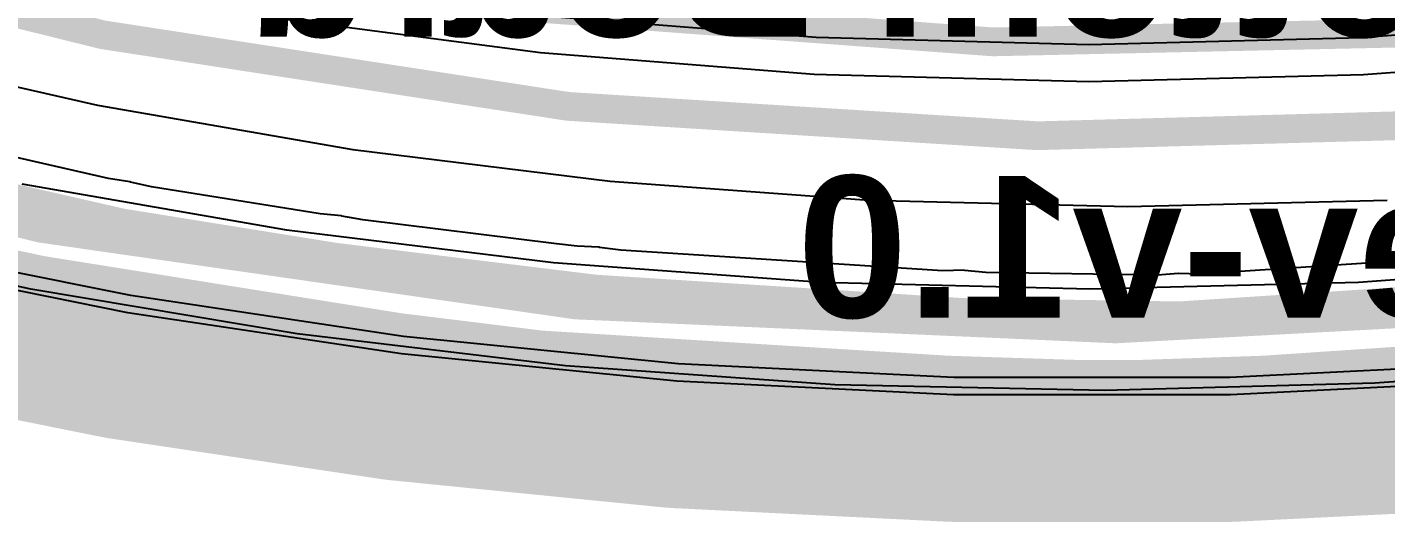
# Model space of a CAD drawing. Header units: inches. Extents: x -30 to 282, y -86 to 78.
# Drawn here: x 2.59 to 12.17, y -85.51 to -82.02 of the extents above; entities that cross this region are included whole.
import ezdxf

# ---------------------------------------------------------------- set-up
doc = ezdxf.new("R2010")
doc.units = ezdxf.units.IN
for name, color, linetype in [('Board Outline', 216, 'Continuous'), ('Bottom Layer', 5, 'Continuous'), ('Bottom Overlay', 54, 'Continuous'), ('GND 01', 76, 'Continuous'), ('GND 02', 16, 'Continuous'), ('PWR', 156, 'Continuous'), ('SIG 01', 90, 'Continuous'), ('Top Layer', 1, 'Continuous')]:
    doc.layers.add(name, color=color, linetype=linetype)
doc.styles.add('Arial_Bold', font='', dxfattribs={"height": 0.2})
doc.styles.get('Arial_Bold').set_extended_font_data('Arial', bold=True)

msp = doc.modelspace()

# ---------------------------------------------------------------- linework, layer by layer
at = {"layer": 'Board Outline', "const_width": 0.254}
msp.add_lwpolyline([(37.49466466, -16.44645174, -2.5025245443781), (-17.29285086, -16.44645174)], format="xyb", dxfattribs=at)
at = {"layer": 'Bottom Layer'}
for p, q in [((4.28826168, -81.9424828), (6.209804699999999, -82.19570048)), ((8.15557424, -82.08965547999999), (6.23694206, -81.9380632)), ((13.92239532, -81.94252598), (12.00359804, -82.09188814)), ((10.07955566, -82.14097618), (8.15557424, -82.08965547999999)), ((12.00359804, -82.09188814), (10.07955566, -82.14097618)), ((6.209804699999999, -82.19570048), (8.14193698, -82.34835955999999)), ((12.01692796, -82.35060745999999), (13.9492355, -82.20019373999999)), ((8.14193698, -82.34835955999999), (10.07940326, -82.40004094)), ((10.07940326, -82.40004094), (12.01692796, -82.35060745999999)), ((2.61549896, -83.86517644), (0.75405488, -83.45790013999999)), ((4.49448936, -84.18178997999999), (2.61549896, -83.86517644)), ((6.38661156, -84.40700416), (4.49448936, -84.18178997999999)), ((8.2874231, -84.54028558), (6.38661156, -84.40700416)), ((13.99731516, -84.38649366), (12.09724784, -84.5300189)), ((12.09724784, -84.5300189), (10.1924612, -84.58132181999999)), ((10.1924612, -84.58132181999999), (8.2874231, -84.54028558))]:
    msp.add_line(p, q, dxfattribs=at)
at = {"layer": 'GND 01'}
for p, q in [((3.31967332, -83.91140444), (1.41079982, -83.5275571)), ((5.24515842, -84.20010846), (3.31967332, -83.91140444)), ((7.18270344, -84.3929859), (5.24515842, -84.20010846)), ((9.127385859999999, -84.48954146), (7.18270344, -84.3929859)), ((13.01911036, -84.39298336), (11.07442794, -84.48953892)), ((11.07442794, -84.48953892), (9.127385859999999, -84.48954146))]:
    msp.add_line(p, q, dxfattribs=at)
at = {"layer": 'GND 01', "const_width": 1.016}
for points in [[(1.29775458, -84.02550124), (3.23144388, -84.41433968)], [(3.23144388, -84.41433968), (5.18203942, -84.70680798)], [(5.18203942, -84.70680798), (7.144735519999999, -84.90218986)], [(7.144735519999999, -84.90218986), (9.11470872, -85.00000018)], [(11.08710508, -84.99999763999999), (13.05707828, -84.90218732)], [(9.11470872, -85.00000018), (11.08710508, -84.99999763999999)]]:
    msp.add_lwpolyline(points, dxfattribs=at)
at = {"layer": 'GND 01', "const_width": 0.508}
for points in [[(2.97744388, -84.41433968, 1), (3.48544388, -84.41433968, 1)], [(2.97744388, -84.41433968, 1), (3.48544388, -84.41433968, 1)], [(4.92803942, -84.70680798, 1), (5.436039419999999, -84.70680798, 1)], [(4.92803942, -84.70680798, 1), (5.436039419999999, -84.70680798, 1)], [(6.89073552, -84.90218986, 1), (7.39873552, -84.90218986, 1)], [(6.89073552, -84.90218986, 1), (7.39873552, -84.90218986, 1)], [(8.86070872, -85.00000018, 1), (9.368708719999999, -85.00000018, 1)], [(8.86070872, -85.00000018, 1), (9.368708719999999, -85.00000018, 1)], [(10.83310508, -84.99999763999999, 1), (11.34110508, -84.99999763999999, 1)], [(10.83310508, -84.99999763999999, 1), (11.34110508, -84.99999763999999, 1)]]:
    msp.add_lwpolyline(points, format="xyb", close=True, dxfattribs=at)
at = {"layer": 'GND 02'}
for p, q in [((3.31967332, -83.91140444), (1.41079982, -83.5275571)), ((5.24515842, -84.20010846), (3.31967332, -83.91140444)), ((7.18270344, -84.3929859), (5.24515842, -84.20010846)), ((9.127385859999999, -84.48954146), (7.18270344, -84.3929859)), ((13.01911036, -84.39298336), (11.07442794, -84.48953892)), ((11.07442794, -84.48953892), (9.127385859999999, -84.48954146))]:
    msp.add_line(p, q, dxfattribs=at)
at = {"layer": 'GND 02', "const_width": 1.016}
for points in [[(1.29775458, -84.02550124), (3.23144388, -84.41433968)], [(3.23144388, -84.41433968), (5.18203942, -84.70680798)], [(5.18203942, -84.70680798), (7.144735519999999, -84.90218986)], [(7.144735519999999, -84.90218986), (9.11470872, -85.00000018)], [(11.08710508, -84.99999763999999), (13.05707828, -84.90218732)], [(9.11470872, -85.00000018), (11.08710508, -84.99999763999999)]]:
    msp.add_lwpolyline(points, dxfattribs=at)
at = {"layer": 'GND 02', "const_width": 0.508}
for points in [[(2.97744388, -84.41433968, 1), (3.48544388, -84.41433968, 1)], [(2.97744388, -84.41433968, 1), (3.48544388, -84.41433968, 1)], [(4.92803942, -84.70680798, 1), (5.436039419999999, -84.70680798, 1)], [(4.92803942, -84.70680798, 1), (5.436039419999999, -84.70680798, 1)], [(6.89073552, -84.90218986, 1), (7.39873552, -84.90218986, 1)], [(6.89073552, -84.90218986, 1), (7.39873552, -84.90218986, 1)], [(8.86070872, -85.00000018, 1), (9.368708719999999, -85.00000018, 1)], [(8.86070872, -85.00000018, 1), (9.368708719999999, -85.00000018, 1)], [(10.83310508, -84.99999763999999, 1), (11.34110508, -84.99999763999999, 1)], [(10.83310508, -84.99999763999999, 1), (11.34110508, -84.99999763999999, 1)]]:
    msp.add_lwpolyline(points, format="xyb", close=True, dxfattribs=at)
at = {"layer": 'PWR'}
for p, q in [((3.29860402, -84.03161501999999), (1.38376152, -83.64656626)), ((5.230080979999999, -84.32121819999999), (3.29860402, -84.03161501999999)), ((7.17362548, -84.51469254), (5.230080979999999, -84.32121819999999)), ((9.1243531, -84.61154782), (7.17362548, -84.51469254)), ((13.02819086, -84.51469), (11.07745816, -84.61154528)), ((11.07745816, -84.61154528), (9.1243531, -84.61154782))]:
    msp.add_line(p, q, dxfattribs=at)
at = {"layer": 'SIG 01'}
for p, q in [((1.30136646, -82.16566243999999), (3.08571392, -82.56635252)), ((3.08571392, -82.56635252), (4.887574679999999, -82.87900619999999)), ((4.887574679999999, -82.87900619999999), (6.70260534, -83.10286656)), ((4.42194696, -83.44833958), (2.55501902, -83.12439814)), ((6.70260534, -83.10286656), (8.52643456, -83.2374002)), ((8.52643456, -83.2374002), (10.35466814, -83.282282)), ((10.35466814, -83.282282), (12.18290172, -83.2374002)), ((6.30251978, -83.6802873), (4.42194696, -83.44833958)), ((8.192208659999999, -83.81967742), (6.30251978, -83.6802873)), ((13.87040406, -83.6802873), (11.98071518, -83.81967742)), ((10.08646192, -83.86617974), (8.192208659999999, -83.81967742)), ((11.98071518, -83.81967742), (10.08646192, -83.86617974))]:
    msp.add_line(p, q, dxfattribs=at)
at = {"layer": 'SIG 01', "const_width": 0.2032}
for points in [[(49.19426788, -40.37721668, -0.5471661038617852), (-1.84699656, -82.82278837999999)], [(48.77376072, -41.34143116, -0.5337938229624347), (-1.01389434, -82.52861573999999)], [(31.331281, -75.11966942, -0.1939352536520552), (6.06245422, -81.87229244)], [(31.56790486, -76.05131347999999, -0.2297693840168854), (-0.10088372, -81.2704242)]]:
    msp.add_lwpolyline(points, format="xyb", dxfattribs=at)
at = {"layer": 'Top Layer'}
for p, q in [((3.16356238, -83.08440583999999), (1.72479208, -82.75618449999999)), ((3.31387196, -83.10901082), (3.16356238, -83.08440583999999)), ((3.31868526, -83.11099964), (3.31387196, -83.10901082)), ((3.46726002, -83.14340242), (3.31868526, -83.11099964)), ((4.65656422, -83.33463393999999), (3.46726002, -83.14340242)), ((4.8061626, -83.34813912), (4.65656422, -83.33463393999999)), ((4.80939348, -83.34948023999999), (4.8061626, -83.34813912)), ((4.9579276, -83.37728308), (4.80939348, -83.34948023999999)), ((6.32290582, -83.54460049999999), (4.9579276, -83.37728308)), ((6.470515379999999, -83.56269037999999), (6.32290582, -83.54460049999999)), ((6.6213609, -83.5690099), (6.470515379999999, -83.56269037999999)), ((6.62660854, -83.57118414), (6.6213609, -83.5690099)), ((6.777118779999999, -83.59120442), (6.62660854, -83.57118414)), ((9.04884398, -83.7361038), (6.777118779999999, -83.59120442)), ((13.26325008, -83.60261156), (10.85924676, -83.75939559999999)), ((9.1984449, -83.73187978), (9.04884398, -83.7361038)), ((9.20236666, -83.73350538), (9.1984449, -83.73187978)), ((9.35189138, -83.74808243999999), (9.20236666, -83.73350538)), ((10.56357806, -83.76679462), (9.35189138, -83.74808243999999)), ((10.62248828, -83.76278142), (10.56357806, -83.76679462)), ((10.710926, -83.75538748), (10.62248828, -83.76278142)), ((10.7129326, -83.7545569), (10.710926, -83.75538748)), ((10.71426356, -83.75510807999999), (10.7129326, -83.7545569)), ((10.85924676, -83.75939559999999), (10.71426356, -83.75510807999999))]:
    msp.add_line(p, q, dxfattribs=at)
at = {"layer": 'Top Layer', "const_width": 0.2032}
for points in [[(1.37394442, -82.96834053999999), (3.254646779999999, -83.39737702)], [(3.2658558, -83.39955379999999), (3.2667194, -83.39969095999999)], [(3.2667194, -83.39969095999999), (4.7613316, -83.64001305999999)], [(1.93404236, -83.57189026), (2.69602712, -83.73321328)], [(4.76875602, -83.64110018), (4.76971106, -83.64121702)], [(4.76971106, -83.64121702), (6.590347499999999, -83.86438903999999)], [(2.69602712, -83.73321328), (2.69603982, -83.73321582)], [(2.69603982, -83.73321582), (5.216568179999999, -84.13655003999999)], [(6.60213818, -83.86549902), (6.60232106, -83.86550917999999)], [(6.60232106, -83.86550917999999), (9.184355519999999, -84.03020024)], [(10.72613044, -84.05355554), (13.43192132, -83.87708903999999)], [(9.19288484, -84.03053806), (9.19351476, -84.03054567999999)], [(9.19351476, -84.03054567999999), (10.7101132, -84.05396701999999)], [(10.72580532, -84.05357839999999), (10.72613044, -84.05355554)], [(5.216568179999999, -84.13655003999999), (5.21659104, -84.13655258)], [(5.21659104, -84.13655258), (6.2171707, -84.25964097999999)], [(6.2171707, -84.25964097999999), (9.08679412, -84.43721746)], [(11.30825526, -84.43721746), (13.93814332, -84.26041568)], [(9.08679412, -84.43721746), (9.9957128, -84.46675258)], [(10.4332532, -84.46711579999999), (11.30822224, -84.43721746)], [(11.30822224, -84.43721746), (11.30825526, -84.43721746)], [(9.9957128, -84.46675258), (9.99575344, -84.46675511999999)], [(9.99575344, -84.46675511999999), (10.4332532, -84.46711579999999)]]:
    msp.add_lwpolyline(points, dxfattribs=at)
for points in [[(3.2658558, -83.39955126, -0.0140503589132562), (3.254646779999999, -83.39737448)], [(4.76875602, -83.64110018, -0.0092321709223051), (4.7613316, -83.64001051999999)], [(6.60213818, -83.86549647999999, -0.0145728154952789), (6.590347499999999, -83.8643865)], [(9.19288484, -84.03053552, -0.0105026227483457), (9.184355519999999, -84.0301977)], [(10.72580532, -84.05357586, -0.0193184854335896), (10.7101132, -84.05396447999999)]]:
    msp.add_lwpolyline(points, format="xyb", dxfattribs=at)
at = {"layer": 'Top Layer', "const_width": 0.1016}
for points in [[(3.20384678, -83.39737448, 1), (3.30544678, -83.39737448, 1)], [(3.20384678, -83.39737702, 1), (3.30544678, -83.39737702, 1)], [(3.2150558, -83.39955126, 1), (3.3166558, -83.39955126, 1)], [(3.2150558, -83.39955379999999, 1), (3.3166558, -83.39955379999999, 1)], [(3.2159194, -83.39969095999999, 1), (3.3175194, -83.39969095999999, 1)], [(3.2159194, -83.39969095999999, 1), (3.3175194, -83.39969095999999, 1)], [(4.7105316, -83.64001051999999, 1), (4.8121316, -83.64001051999999, 1)], [(4.7105316, -83.64001305999999, 1), (4.8121316, -83.64001305999999, 1)], [(4.71795602, -83.64110018, 1), (4.81955602, -83.64110018, 1)], [(4.71795602, -83.64110018, 1), (4.81955602, -83.64110018, 1)], [(4.71891106, -83.64121702, 1), (4.82051106, -83.64121702, 1)], [(4.71891106, -83.64121702, 1), (4.82051106, -83.64121702, 1)], [(2.645227119999999, -83.73321328, 1), (2.74682712, -83.73321328, 1)], [(2.645227119999999, -83.73321328, 1), (2.74682712, -83.73321328, 1)], [(2.64523982, -83.73321582, 1), (2.74683982, -83.73321582, 1)], [(2.64523982, -83.73321582, 1), (2.74683982, -83.73321582, 1)], [(6.539547499999999, -83.8643865, 1), (6.641147499999999, -83.8643865, 1)], [(6.539547499999999, -83.86438903999999, 1), (6.641147499999999, -83.86438903999999, 1)], [(6.55133818, -83.86549647999999, 1), (6.65293818, -83.86549647999999, 1)], [(6.55133818, -83.86549902, 1), (6.65293818, -83.86549902, 1)], [(6.55152106, -83.86550917999999, 1), (6.653121059999999, -83.86550917999999, 1)], [(6.55152106, -83.86550917999999, 1), (6.653121059999999, -83.86550917999999, 1)], [(9.13355552, -84.0301977, 1), (9.23515552, -84.0301977, 1)], [(9.13355552, -84.03020024, 1), (9.23515552, -84.03020024, 1)], [(9.142084839999999, -84.03053552, 1), (9.243684839999998, -84.03053552, 1)], [(9.142084839999999, -84.03053806, 1), (9.243684839999998, -84.03053806, 1)], [(9.142714759999999, -84.03054567999999, 1), (9.244314759999998, -84.03054567999999, 1)], [(9.142714759999999, -84.03054567999999, 1), (9.244314759999998, -84.03054567999999, 1)], [(10.6593132, -84.05396447999999, 1), (10.7609132, -84.05396447999999, 1)], [(10.6593132, -84.05396701999999, 1), (10.7609132, -84.05396701999999, 1)], [(10.67500532, -84.05357586, 1), (10.77660532, -84.05357586, 1)], [(10.67500532, -84.05357839999999, 1), (10.77660532, -84.05357839999999, 1)], [(10.67533044, -84.05355554, 1), (10.77693044, -84.05355554, 1)], [(10.67533044, -84.05355554, 1), (10.77693044, -84.05355554, 1)], [(5.16576818, -84.13655003999999, 1), (5.26736818, -84.13655003999999, 1)], [(5.16576818, -84.13655003999999, 1), (5.26736818, -84.13655003999999, 1)], [(5.165791039999999, -84.13655258, 1), (5.26739104, -84.13655258, 1)], [(5.165791039999999, -84.13655258, 1), (5.26739104, -84.13655258, 1)], [(6.1663707, -84.25964097999999, 1), (6.267970699999999, -84.25964097999999, 1)], [(6.1663707, -84.25964097999999, 1), (6.267970699999999, -84.25964097999999, 1)], [(9.03599412, -84.43721746, 1), (9.13759412, -84.43721746, 1)], [(9.03599412, -84.43721746, 1), (9.13759412, -84.43721746, 1)], [(11.25742224, -84.43721746, 1), (11.35902224, -84.43721746, 1)], [(11.25742224, -84.43721746, 1), (11.35902224, -84.43721746, 1)], [(11.25745526, -84.43721746, 1), (11.35905526, -84.43721746, 1)], [(11.25745526, -84.43721746, 1), (11.35905526, -84.43721746, 1)], [(9.944912799999999, -84.46675258, 1), (10.0465128, -84.46675258, 1)], [(9.944912799999999, -84.46675258, 1), (10.0465128, -84.46675258, 1)], [(9.944953439999999, -84.46675511999999, 1), (10.04655344, -84.46675511999999, 1)], [(9.944953439999999, -84.46675511999999, 1), (10.04655344, -84.46675511999999, 1)], [(10.3824532, -84.46711579999999, 1), (10.4840532, -84.46711579999999, 1)], [(10.3824532, -84.46711579999999, 1), (10.4840532, -84.46711579999999, 1)]]:
    msp.add_lwpolyline(points, format="xyb", close=True, dxfattribs=at)

# ---------------------------------------------------------------- texts
at = {"layer": 'Bottom Overlay', "style": 'Arial_Bold', "text_generation_flag": 2}
for s, p in [('Pro Gripper-Bottom Board', (21.68050782, -82.08322419999999)), ('Rev-v1.0', (13.76639106, -84.06583898))]:
    msp.add_text(s, height=1.00000054, dxfattribs=at).set_placement(p)

doc.saveas('drawing.dxf')
